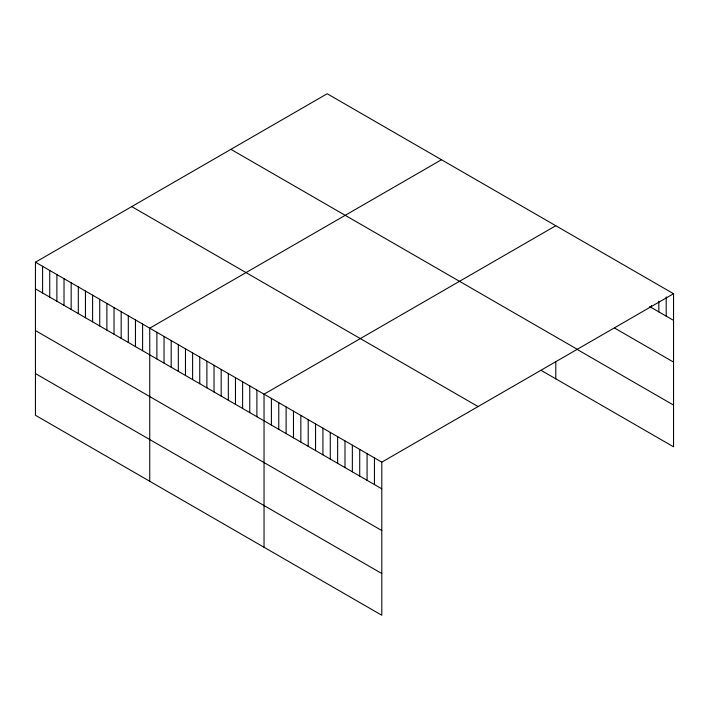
<?xml version="1.0" encoding="UTF-8"?>
<svg xmlns="http://www.w3.org/2000/svg" width="709" height="709" viewBox="0 0 709 709"><rect width="100%" height="100%" fill="white"/><g stroke="black" fill="none" stroke-linecap="round" stroke-linejoin="round"><path stroke-width="1.06" d="M35.45 262.188L381.796 462.153L381.796 615.252L35.45 415.288L35.45 262.188L327.203 93.748L673.55 293.712L673.55 446.812L541.508 370.577M441.494 159.738L149.741 328.178L149.741 481.278M555.794 225.728L264.04 394.169L264.04 547.259M381.796 462.153L673.55 293.712M649.63 306.572L673.55 320.379M614.668 328.107L673.55 362.104M230.921 149.333L577.268 349.298M577.87 349.847L673.55 405.087M131.732 206.603L478.079 406.567M35.45 288.855L381.796 488.82M35.45 330.58L381.796 530.545M35.45 373.563L381.796 573.528M666.194 296.929L666.194 316.125M658.829 301.21L658.829 311.88M651.474 305.499L651.474 307.626M555.794 362.131L555.794 378.819M374.441 457.908L374.441 484.566M367.076 453.654L367.076 480.321M359.72 449.409L359.72 476.076M352.355 445.155L352.355 471.822M344.999 440.909L344.999 467.577M337.635 436.655L337.635 463.323M330.279 432.41L330.279 459.077M322.923 428.156L322.923 454.824M315.558 423.911L315.558 450.578M308.202 419.657L308.202 446.324M300.838 415.412L300.838 442.079M293.482 411.167L293.482 437.825M286.117 406.913L286.117 433.58M278.761 402.668L278.761 429.326M271.396 398.414L271.396 425.081M256.897 390.039L256.897 416.706M249.754 385.918L249.754 412.585M242.611 381.796L242.611 408.464M235.468 377.667L235.468 404.334M228.325 373.546L228.325 400.213M221.181 369.424L221.181 396.083M214.038 365.295L214.038 391.962M206.895 361.173L206.895 387.841M199.752 357.044L199.752 383.711M192.609 352.922L192.609 379.59M185.466 348.801L185.466 375.469M178.322 344.671L178.322 371.339M171.179 340.55L171.179 367.218M164.036 336.429L164.036 363.097M156.884 332.299L156.884 358.967M142.598 324.057L142.598 350.725M135.454 319.927L135.454 346.595M128.311 315.806L128.311 342.474M121.168 311.685L121.168 338.344M114.025 307.555L114.025 334.223M106.882 303.434L106.882 330.102M99.739 299.304L99.739 325.972M92.595 295.183L92.595 321.851M85.452 291.062L85.452 317.729M78.309 286.932L78.309 313.6M71.166 282.811L71.166 309.478M64.023 278.69L64.023 305.357M56.88 274.56L56.88 301.228M49.736 270.439L49.736 297.106M42.593 266.318L42.593 292.985"/></g></svg>
